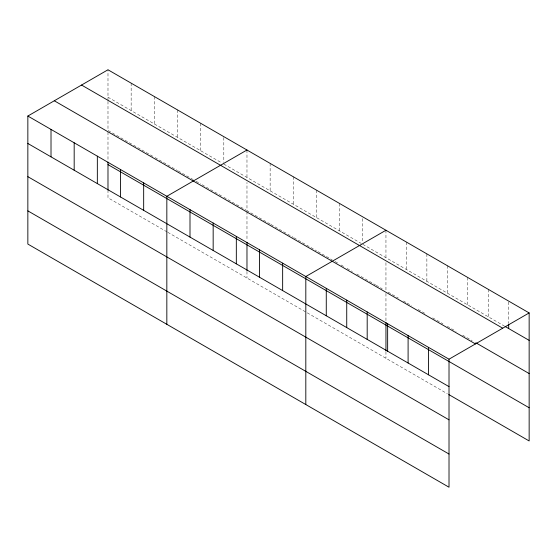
<?xml version="1.0" encoding="UTF-8"?>
<svg xmlns="http://www.w3.org/2000/svg" width="557" height="557" viewBox="0 0 557 557"><rect width="100%" height="100%" fill="white"/><g stroke="black" fill="none" stroke-linecap="round" stroke-linejoin="round"><path stroke-width="0.42" stroke-dasharray="2.79 2.09" d="M107.988 101.36L107.988 130.408L154.317 157.151M107.988 100.532L107.988 69.778M107.988 97.21L221.568 162.783M223.81 164.078L361.298 243.458M362.788 244.321L504.308 326.026M155.062 157.582L177.481 170.526M178.226 170.957L193.175 179.584M196.161 181.31L200.645 183.901M202.135 184.764L222.313 196.412M223.81 197.275L246.222 210.219M270.138 224.018L246.974 210.643L246.974 182.431M270.883 224.45L293.302 237.393M294.047 237.825L316.467 250.768M317.956 251.632L332.153 259.827M335.147 261.553L338.134 263.28M341.121 265.007L344.108 266.726M347.102 268.453L352.33 271.475M356.814 274.065L375.495 284.85M376.24 285.281L382.22 288.728M388.145 292.153L398.373 298.058M403.491 301.01L406.415 302.702M407.139 303.119L411.526 305.654M418.098 309.448L426.14 314.085M432.712 317.88L442.94 323.791M447.327 326.318L456.092 331.38M462.665 335.175L472.162 340.661M167.016 231.879L107.988 197.805L107.988 191.162M167.768 232.311L447.327 393.715M508.694 301.978L508.694 323.408M488.238 289.313L488.238 316.745M467.783 277.497L467.783 304.937M447.327 265.689L447.327 293.121M426.871 253.881L426.871 281.313M406.415 242.065L406.415 269.504M385.952 230.257L385.952 259.353M385.952 262.674L385.952 290.886M385.952 293.455L385.952 320.811M385.952 351.648L385.952 358.283M362.788 218.602L362.788 242.601M339.631 203.514L339.631 230.946M316.467 190.139L316.467 217.571M293.302 176.764L293.302 204.196M270.138 163.389L270.138 190.828M246.974 150.014L246.974 179.11M246.974 211.5L246.974 240.575M246.974 271.405L246.974 278.04M223.81 137.502L223.81 162.365M200.645 123.271L200.645 150.703M177.481 109.896L177.481 137.328M154.317 96.521L154.317 123.96M131.153 83.146L131.153 110.585M107.988 132.113L107.988 161.189"/><path stroke-width="0.84" d="M27.85 116.044L449.012 359.195L449.012 487.222L27.85 244.07L27.85 116.044L107.988 69.778L529.15 312.93L529.15 440.956L448.789 394.558M246.974 150.014L166.835 196.287L166.835 324.313M385.952 230.257L305.814 276.523L305.814 404.549M449.012 359.195L529.15 312.93M505.039 326.444L529.15 340.369M81.545 85.047L502.706 328.198M475.817 342.771L529.15 373.559M54.294 100.775L475.455 343.934M107.988 164.607L529.15 407.759M27.85 143.476L449.012 386.635M27.85 176.673L449.012 419.832M27.85 210.873L449.012 454.032M508.694 324.271L508.694 328.553M428.556 347.387L428.556 374.826M408.1 335.579L408.1 363.011M387.644 323.77L387.644 351.202M385.952 322.524L385.952 350.813M367.188 311.955L367.188 339.394M346.733 300.146L346.733 327.579M326.27 288.338L326.27 315.77M282.65 263.155L282.65 290.587M259.485 249.78L259.485 277.212M246.974 242.281L246.974 270.577M236.328 236.405L236.328 263.837M213.164 223.03L213.164 250.469M190 209.655L190 237.094M143.671 182.912L143.671 210.344M120.507 169.537L120.507 196.969M107.988 162.038L107.988 190.334M97.343 156.162L97.343 183.601M74.178 142.794L74.178 170.226M51.014 129.419L51.014 156.851"/></g></svg>
